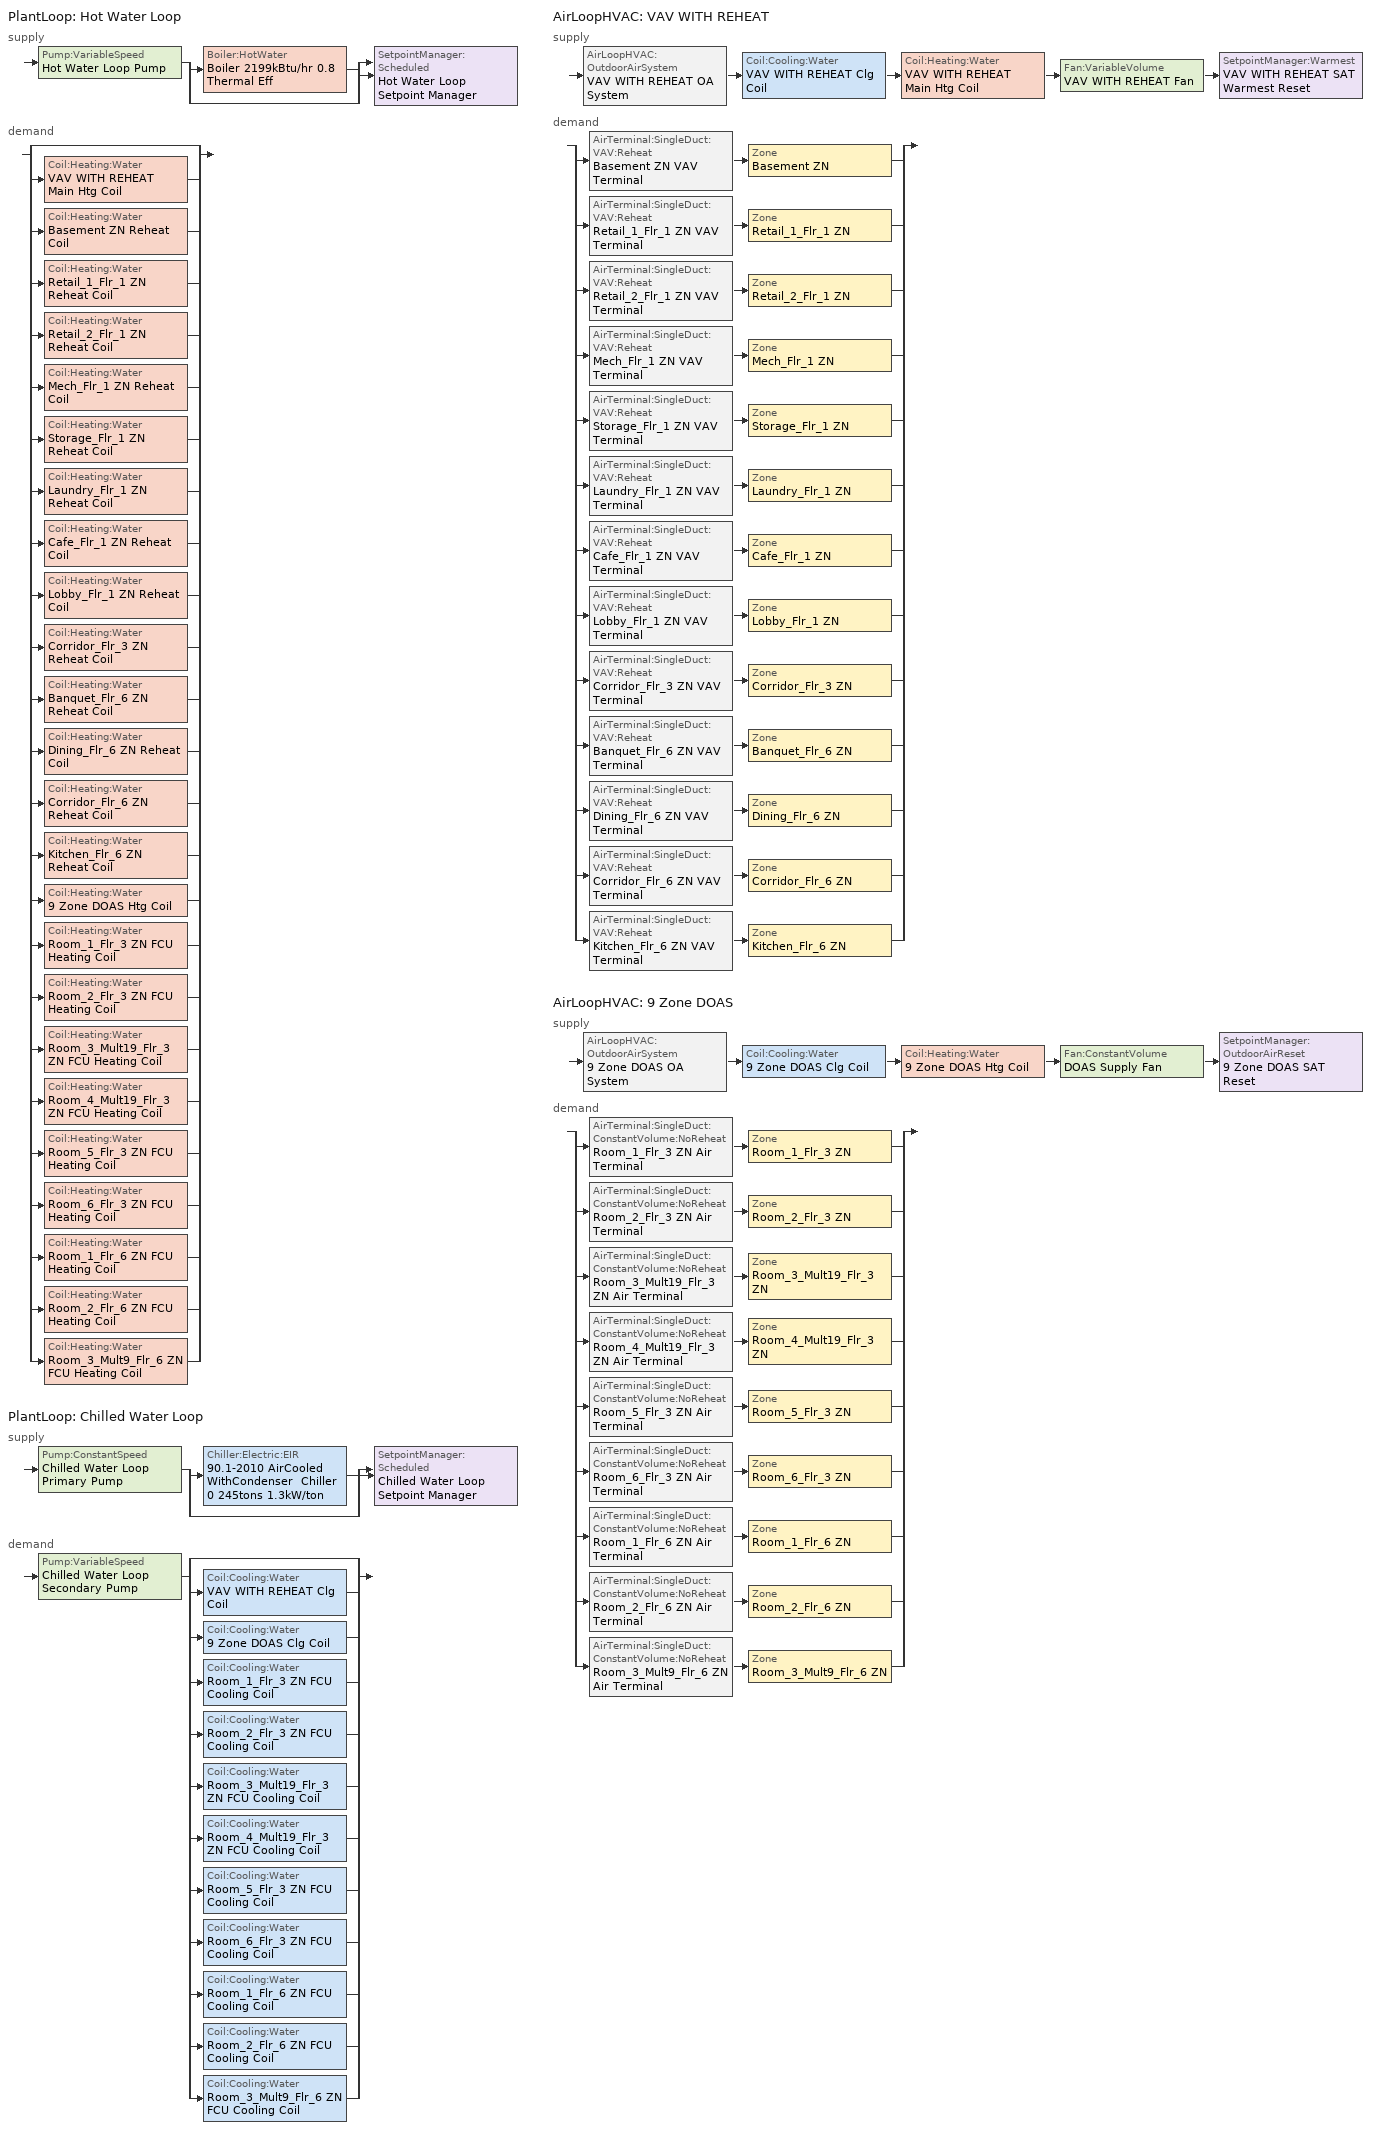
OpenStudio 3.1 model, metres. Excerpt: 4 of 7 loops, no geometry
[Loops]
PlantLoop 'Hot Water Loop'
 supply: Pump:VariableSpeed 'Hot Water Loop Pump' > split
  | Boiler:HotWater 'Boiler 2199kBtu/hr 0.8 Thermal Eff'
  | bypass
  join > SetpointManager:Scheduled 'Hot Water Loop Setpoint Manager'
 demand: split
  | bypass
  | Coil:Heating:Water 'VAV WITH REHEAT Main Htg Coil'
  | Coil:Heating:Water 'Basement ZN Reheat Coil'
  | Coil:Heating:Water 'Retail_1_Flr_1 ZN Reheat Coil'
  | Coil:Heating:Water 'Retail_2_Flr_1 ZN Reheat Coil'
  | Coil:Heating:Water 'Mech_Flr_1 ZN Reheat Coil'
  | Coil:Heating:Water 'Storage_Flr_1 ZN Reheat Coil'
  | Coil:Heating:Water 'Laundry_Flr_1 ZN Reheat Coil'
  | Coil:Heating:Water 'Cafe_Flr_1 ZN Reheat Coil'
  | Coil:Heating:Water 'Lobby_Flr_1 ZN Reheat Coil'
  | Coil:Heating:Water 'Corridor_Flr_3 ZN Reheat Coil'
  | Coil:Heating:Water 'Banquet_Flr_6 ZN Reheat Coil'
  | Coil:Heating:Water 'Dining_Flr_6 ZN Reheat Coil'
  | Coil:Heating:Water 'Corridor_Flr_6 ZN Reheat Coil'
  | Coil:Heating:Water 'Kitchen_Flr_6 ZN Reheat Coil'
  | Coil:Heating:Water '9 Zone DOAS Htg Coil'
  | Coil:Heating:Water 'Room_1_Flr_3 ZN FCU Heating Coil'
  | Coil:Heating:Water 'Room_2_Flr_3 ZN FCU Heating Coil'
  | Coil:Heating:Water 'Room_3_Mult19_Flr_3 ZN FCU Heating Coil'
  | Coil:Heating:Water 'Room_4_Mult19_Flr_3 ZN FCU Heating Coil'
  | Coil:Heating:Water 'Room_5_Flr_3 ZN FCU Heating Coil'
  | Coil:Heating:Water 'Room_6_Flr_3 ZN FCU Heating Coil'
  | Coil:Heating:Water 'Room_1_Flr_6 ZN FCU Heating Coil'
  | Coil:Heating:Water 'Room_2_Flr_6 ZN FCU Heating Coil'
  | Coil:Heating:Water 'Room_3_Mult9_Flr_6 ZN FCU Heating Coil'
PlantLoop 'Chilled Water Loop'
 supply: Pump:ConstantSpeed 'Chilled Water Loop Primary Pump' > split
  | Chiller:Electric:EIR '90.1-2010 AirCooled WithCondenser  Chiller 0 245tons 1.3kW/ton'
  | bypass
  join > SetpointManager:Scheduled 'Chilled Water Loop Setpoint Manager'
 demand: Pump:VariableSpeed 'Chilled Water Loop Secondary Pump' > split
  | bypass
  | Coil:Cooling:Water 'VAV WITH REHEAT Clg Coil'
  | Coil:Cooling:Water '9 Zone DOAS Clg Coil'
  | Coil:Cooling:Water 'Room_1_Flr_3 ZN FCU Cooling Coil'
  | Coil:Cooling:Water 'Room_2_Flr_3 ZN FCU Cooling Coil'
  | Coil:Cooling:Water 'Room_3_Mult19_Flr_3 ZN FCU Cooling Coil'
  | Coil:Cooling:Water 'Room_4_Mult19_Flr_3 ZN FCU Cooling Coil'
  | Coil:Cooling:Water 'Room_5_Flr_3 ZN FCU Cooling Coil'
  | Coil:Cooling:Water 'Room_6_Flr_3 ZN FCU Cooling Coil'
  | Coil:Cooling:Water 'Room_1_Flr_6 ZN FCU Cooling Coil'
  | Coil:Cooling:Water 'Room_2_Flr_6 ZN FCU Cooling Coil'
  | Coil:Cooling:Water 'Room_3_Mult9_Flr_6 ZN FCU Cooling Coil'
AirLoopHVAC 'VAV WITH REHEAT'
 supply: AirLoopHVAC:OutdoorAirSystem 'VAV WITH REHEAT OA System' > Coil:Cooling:Water 'VAV WITH REHEAT Clg Coil' > Coil:Heating:Water 'VAV WITH REHEAT Main Htg Coil' > Fan:VariableVolume 'VAV WITH REHEAT Fan' > SetpointManager:Warmest 'VAV WITH REHEAT SAT Warmest Reset'
 demand: split
  | AirTerminal:SingleDuct:VAV:Reheat 'Basement ZN VAV Terminal' > Zone 'Basement ZN'
  | AirTerminal:SingleDuct:VAV:Reheat 'Retail_1_Flr_1 ZN VAV Terminal' > Zone 'Retail_1_Flr_1 ZN'
  | AirTerminal:SingleDuct:VAV:Reheat 'Retail_2_Flr_1 ZN VAV Terminal' > Zone 'Retail_2_Flr_1 ZN'
  | AirTerminal:SingleDuct:VAV:Reheat 'Mech_Flr_1 ZN VAV Terminal' > Zone 'Mech_Flr_1 ZN'
  | AirTerminal:SingleDuct:VAV:Reheat 'Storage_Flr_1 ZN VAV Terminal' > Zone 'Storage_Flr_1 ZN'
  | AirTerminal:SingleDuct:VAV:Reheat 'Laundry_Flr_1 ZN VAV Terminal' > Zone 'Laundry_Flr_1 ZN'
  | AirTerminal:SingleDuct:VAV:Reheat 'Cafe_Flr_1 ZN VAV Terminal' > Zone 'Cafe_Flr_1 ZN'
  | AirTerminal:SingleDuct:VAV:Reheat 'Lobby_Flr_1 ZN VAV Terminal' > Zone 'Lobby_Flr_1 ZN'
  | AirTerminal:SingleDuct:VAV:Reheat 'Corridor_Flr_3 ZN VAV Terminal' > Zone 'Corridor_Flr_3 ZN'
  | AirTerminal:SingleDuct:VAV:Reheat 'Banquet_Flr_6 ZN VAV Terminal' > Zone 'Banquet_Flr_6 ZN'
  | AirTerminal:SingleDuct:VAV:Reheat 'Dining_Flr_6 ZN VAV Terminal' > Zone 'Dining_Flr_6 ZN'
  | AirTerminal:SingleDuct:VAV:Reheat 'Corridor_Flr_6 ZN VAV Terminal' > Zone 'Corridor_Flr_6 ZN'
  | AirTerminal:SingleDuct:VAV:Reheat 'Kitchen_Flr_6 ZN VAV Terminal' > Zone 'Kitchen_Flr_6 ZN'
AirLoopHVAC '9 Zone DOAS'
 supply: AirLoopHVAC:OutdoorAirSystem '9 Zone DOAS OA System' > Coil:Cooling:Water '9 Zone DOAS Clg Coil' > Coil:Heating:Water '9 Zone DOAS Htg Coil' > Fan:ConstantVolume 'DOAS Supply Fan' > SetpointManager:OutdoorAirReset '9 Zone DOAS SAT Reset'
 demand: split
  | AirTerminal:SingleDuct:ConstantVolume:NoReheat 'Room_1_Flr_3 ZN Air Terminal' > Zone 'Room_1_Flr_3 ZN'
  | AirTerminal:SingleDuct:ConstantVolume:NoReheat 'Room_2_Flr_3 ZN Air Terminal' > Zone 'Room_2_Flr_3 ZN'
  | AirTerminal:SingleDuct:ConstantVolume:NoReheat 'Room_3_Mult19_Flr_3 ZN Air Terminal' > Zone 'Room_3_Mult19_Flr_3 ZN'
  | AirTerminal:SingleDuct:ConstantVolume:NoReheat 'Room_4_Mult19_Flr_3 ZN Air Terminal' > Zone 'Room_4_Mult19_Flr_3 ZN'
  | AirTerminal:SingleDuct:ConstantVolume:NoReheat 'Room_5_Flr_3 ZN Air Terminal' > Zone 'Room_5_Flr_3 ZN'
  | AirTerminal:SingleDuct:ConstantVolume:NoReheat 'Room_6_Flr_3 ZN Air Terminal' > Zone 'Room_6_Flr_3 ZN'
  | AirTerminal:SingleDuct:ConstantVolume:NoReheat 'Room_1_Flr_6 ZN Air Terminal' > Zone 'Room_1_Flr_6 ZN'
  | AirTerminal:SingleDuct:ConstantVolume:NoReheat 'Room_2_Flr_6 ZN Air Terminal' > Zone 'Room_2_Flr_6 ZN'
  | AirTerminal:SingleDuct:ConstantVolume:NoReheat 'Room_3_Mult9_Flr_6 ZN Air Terminal' > Zone 'Room_3_Mult9_Flr_6 ZN'
[Sizing:Zone] Zone Cooling Design Supply Air Temperature Input Method=SupplyAirTemperature; Zone Cooling Design Supply Air Temperature {C}=12.7778; Zone Cooling Design Supply Air Temperature Difference {deltaC}=11.11; Zone Heating Design Supply Air Temperature Input Method=SupplyAirTemperature; Zone Heating Design Supply Air Temperature {C}=40; Zone Heating Design Supply Air Temperature Difference {deltaC}=11.11; Zone Cooling Design Supply Air Humidity Ratio {kg-H2O/kg-air}=0.0085; Zone Heating Design Supply Air Humidity Ratio {kg-H2O/kg-air}=0.008; Heating Design Air Flow Method=DesignDay
Name | Cooling Design Air Flow Method | Account for Dedicated Outdoor Air System | Dedicated Outdoor Air System Control Strategy | Dedicated Outdoor Air Low Setpoint Temperature for Design {C} | Dedicated Outdoor Air High Setpoint Temperature for Design {C} | Cooling Minimum Air Flow {m3/s}
Banquet_Flr_6 ZN; Cafe_Flr_1 ZN; Corridor_Flr_3 ZN; Corridor_Flr_6 ZN; Dining_Flr_6 ZN; Lobby_Flr_1 ZN; Mech_Flr_1 ZN; Retail_1_Flr_1 ZN; Retail_2_Flr_1 ZN; Storage_Flr_1 ZN | DesignDayWithLimit | No | NeutralSupplyAir | autosize | autosize
Laundry_Flr_1 ZN | DesignDayWithLimit | No | NeutralSupplyAir | autosize | autosize | 0.235679
Room_1_Flr_3 ZN; Room_1_Flr_6 ZN; Room_2_Flr_3 ZN; Room_2_Flr_6 ZN; Room_3_Mult19_Flr_3 ZN; Room_3_Mult9_Flr_6 ZN; Room_4_Mult19_Flr_3 ZN; Room_5_Flr_3 ZN; Room_6_Flr_3 ZN | DesignDay | Yes | ColdSupplyAir | 12.7778 | 15.5556
[Zone equipment]
Banquet_Flr_6 ZN: Banquet_Flr_6 ZN VAV Terminal, Banquet_Flr_6 Exhaust Fan
Basement ZN: Basement ZN VAV Terminal
Cafe_Flr_1 ZN: Cafe_Flr_1 ZN VAV Terminal
Corridor_Flr_3 ZN: Corridor_Flr_3 ZN VAV Terminal
Corridor_Flr_6 ZN: Corridor_Flr_6 ZN VAV Terminal
Dining_Flr_6 ZN: Dining_Flr_6 ZN VAV Terminal, Dining_Flr_6 Exhaust Fan
Kitchen_Flr_6 ZN: Kitchen_Flr_6 ZN VAV Terminal, Kitchen_Flr_6 Exhaust Fan
Laundry_Flr_1 ZN: Laundry_Flr_1 ZN VAV Terminal, Laundry_Flr_1 Exhaust Fan
Lobby_Flr_1 ZN: Lobby_Flr_1 ZN VAV Terminal
Mech_Flr_1 ZN: Mech_Flr_1 ZN VAV Terminal
Retail_1_Flr_1 ZN: Retail_1_Flr_1 ZN VAV Terminal
Retail_2_Flr_1 ZN: Retail_2_Flr_1 ZN VAV Terminal
Room_1_Flr_3 ZN: Room_1_Flr_3 ZN Air Terminal, Room_1_Flr_3 ZN FCU
Room_1_Flr_6 ZN: Room_1_Flr_6 ZN Air Terminal, Room_1_Flr_6 ZN FCU
Room_2_Flr_3 ZN: Room_2_Flr_3 ZN Air Terminal, Room_2_Flr_3 ZN FCU
Room_2_Flr_6 ZN: Room_2_Flr_6 ZN Air Terminal, Room_2_Flr_6 ZN FCU
Room_3_Mult19_Flr_3 ZN: Room_3_Mult19_Flr_3 ZN Air Terminal, Room_3_Mult19_Flr_3 ZN FCU
Room_3_Mult9_Flr_6 ZN: Room_3_Mult9_Flr_6 ZN Air Terminal, Room_3_Mult9_Flr_6 ZN FCU
Room_4_Mult19_Flr_3 ZN: Room_4_Mult19_Flr_3 ZN Air Terminal, Room_4_Mult19_Flr_3 ZN FCU
Room_5_Flr_3 ZN: Room_5_Flr_3 ZN Air Terminal, Room_5_Flr_3 ZN FCU
Room_6_Flr_3 ZN: Room_6_Flr_3 ZN Air Terminal, Room_6_Flr_3 ZN FCU
Storage_Flr_1 ZN: Storage_Flr_1 ZN VAV Terminal
[PlantLoop] Glycol Concentration=0; Plant Loop Volume {m3}=Autocalculate; Load Distribution Scheme=Optimal
Name | Fluid Type | Minimum Loop Temperature {C} | Maximum Loop Temperature {C} | Common Pipe Simulation
Hot Water Loop | Water | 10
Chilled Water Loop |  | 1 | 40 | CommonPipe
[Sizing:Plant] Sizing Option=NonCoincident; Zone Timesteps in Averaging Window=1; Coincident Sizing Factor Mode=None
Name | Loop Type | Design Loop Exit Temperature {C} | Loop Design Temperature Difference {deltaC}
Hot Water Loop | Heating | 60 | 11.1111
Chilled Water Loop | Cooling | 6.66667 | 6.66667
[SetpointManager:Scheduled] Control Variable=Temperature
Name | Schedule | Setpoint Node or NodeList
Hot Water Loop Setpoint Manager | Hot Water Loop Temp - 140F | Hot Water Loop Supply Outlet Node
Chilled Water Loop Setpoint Manager | Chilled Water Loop Temp - 44F | Chilled Water Loop Supply Outlet Node
[Pump:VariableSpeed] Pump Control Type=Intermittent; Skin Loss Radiative Fraction=0.5; Design Power Sizing Method=PowerPerFlowPerPressure; Design Electric Power per Unit Flow Rate {W/(m3/s)}=348701.1; Design Shaft Power per Unit Flow Rate per Unit Head {W-s/m3-Pa}=1.28205; Design Minimum Flow Rate Fraction=0
Name | Rated Pump Head {Pa} | Motor Efficiency | Fraction of Motor Inefficiencies to Fluid Stream | Coefficient 1 of the Part Load Performance Curve | Coefficient 2 of the Part Load Performance Curve | Coefficient 3 of the Part Load Performance Curve | Coefficient 4 of the Part Load Performance Curve
Hot Water Loop Pump | 179344 | 0.895
Chilled Water Loop Secondary Pump | 134508 | 0.917 | 0 | 0 | 0.0205 | 0.4101 | 0.5753
[Boiler:HotWater]
Boiler 2199kBtu/hr 0.8 Thermal Eff: Fuel Type=NaturalGas; Nominal Thermal Efficiency=0.8; Efficiency Curve Temperature Evaluation Variable=LeavingBoiler; Normalized Boiler Efficiency Curve=Boiler with No Minimum Turndown; Minimum Part Load Ratio=0; Maximum Part Load Ratio=1.2; Optimum Part Load Ratio=1; Water Outlet Upper Temperature Limit {C}=95; Boiler Flow Mode=LeavingSetpointModulated; Parasitic Electric Load {W}=0; Sizing Factor=1.2
[Pump:ConstantSpeed]
Chilled Water Loop Primary Pump: Rated Flow Rate {m3/s}=autosize; Rated Pump Head {Pa}=44836; Rated Power Consumption {W}=autosize; Motor Efficiency=0.895; Fraction of Motor Inefficiencies to Fluid Stream=0; Pump Control Type=Intermittent; Design Power Sizing Method=PowerPerFlowPerPressure; Design Electric Power per Unit Flow Rate {W/(m3/s)}=348701.1; Design Shaft Power per Unit Flow Rate per Unit Head {W-s/m3-Pa}=1.28205
[Chiller:Electric:EIR]
90.1-2010 AirCooled WithCondenser  Chiller 0 245tons 1.3kW/ton: Reference Capacity {W}=Autosize; Reference COP {W/W}=2.80239; Reference Leaving Chilled Water Temperature {C}=6.66667; Reference Entering Condenser Fluid Temperature {C}=35; Reference Chilled Water Flow Rate {m3/s}=Autosize; Cooling Capacity Function of Temperature Curve=AirCooled_Chiller_2010_PathA_CAPFT; Electric Input to Cooling Output Ratio Function of Temperature Curve=AirCooled_Chiller_2010_PathA_EIRFT; Electric Input to Cooling Output Ratio Function of Part Load Ratio Curve=AirCooled_Chiller_AllCapacities_2004_2010_EIRFPLR; Minimum Part Load Ratio=0.15; Maximum Part Load Ratio=1; Optimum Part Load Ratio=1; Minimum Unloading Ratio=0.25; Condenser Type=AirCooled; Leaving Chilled Water Lower Temperature Limit {C}=2.22222; Chiller Flow Mode=ConstantFlow; Design Heat Recovery Water Flow Rate {m3/s}=Autosize; Sizing Factor=1; Basin Heater Capacity {W/K}=0; Basin Heater Setpoint Temperature {C}=10; Condenser Heat Recovery Relative Capacity Fraction=1
[AirLoopHVAC] Availability Schedule=HotelLarge HVACOperationSchd; Design Supply Air Flow Rate {m3/s}=autosize; Design Return Air Flow Fraction of Supply Air Flow=1
VAV WITH REHEAT; 9 Zone DOAS
[Sizing:System] Preheat Design Humidity Ratio {kg-H2O/kg-Air}=0.008; Precool Design Humidity Ratio {kg-H2O/kg-Air}=0.008; Central Cooling Design Supply Air Temperature {C}=12.7778; Sizing Option=Coincident; Central Cooling Design Supply Air Humidity Ratio {kg-H2O/kg-Air}=0.0085; Central Heating Design Supply Air Humidity Ratio {kg-H2O/kg-Air}=0.008; Cooling Design Air Flow Method=DesignDay; Cooling Design Air Flow Rate {m3/s}=0; Heating Design Air Flow Method=DesignDay; Heating Design Air Flow Rate {m3/s}=0; System Outdoor Air Method=ZoneSum; Zone Maximum Outdoor Air Fraction=1; Cooling Supply Air Flow Rate Per Floor Area {m3/s-m2}=0.00996765; Cooling Fraction of Autosized Cooling Supply Air Flow Rate=1; Cooling Supply Air Flow Rate Per Unit Cooling Capacity {m3/s-W}=3.94755e-05; Heating Supply Air Flow Rate Per Floor Area {m3/s-m2}=0.00996765; Heating Fraction of Autosized Heating Supply Air Flow Rate=1; Heating Fraction of Autosized Cooling Supply Air Flow Rate=1; Heating Supply Air Flow Rate Per Unit Heating Capacity {m3/s-W}=3.15882e-05; Cooling Design Capacity Method=CoolingDesignCapacity; Cooling Design Capacity {W}=autosize; Cooling Design Capacity Per Floor Area {W/m2}=234.7; Fraction of Autosized Cooling Design Capacity=1; Heating Design Capacity Method=HeatingDesignCapacity; Heating Design Capacity {W}=autosize; Heating Design Capacity Per Floor Area {W/m2}=157; Fraction of Autosized Heating Design Capacity=1; Central Cooling Capacity Control Method=OnOff
Name | Type of Load to Size On | Design Outdoor Air Flow Rate {m3/s} | Central Heating Maximum System Air Flow Ratio | Preheat Design Temperature {C} | Precool Design Temperature {C} | Central Heating Design Supply Air Temperature {C} | 100% Outdoor Air in Cooling | 100% Outdoor Air in Heating
VAV WITH REHEAT | Sensible | 9.93718 | 0.3 | 7.22222 | 12.7778 | 12.7778 | No | No
9 Zone DOAS | VentilationRequirement | Autosize | 1 | 7 | 12.8 | 15.5556 | Yes | Yes
[Fan:VariableVolume]
VAV WITH REHEAT Fan: Availability Schedule=Always On Discrete; Fan Total Efficiency=0.6175; Pressure Rise {Pa}=1389.92; Maximum Flow Rate {m3/s}=Autosize; Fan Power Minimum Flow Rate Input Method=Fraction; Fan Power Minimum Flow Fraction=0.25; Fan Power Minimum Air Flow Rate {m3/s}=0; Motor Efficiency=0.95; Motor In Airstream Fraction=1; Fan Power Coefficient 1=0.04076; Fan Power Coefficient 2=0.0881; Fan Power Coefficient 3=-0.0729; Fan Power Coefficient 4=0.9437; Fan Power Coefficient 5=0
[Coil:Heating:Water] Availability Schedule=Always On Discrete; Rated Inlet Water Temperature {C}=60; Rated Outlet Water Temperature {C}=48.8889
Name | Rated Inlet Air Temperature {C} | Rated Outlet Air Temperature {C}
VAV WITH REHEAT Main Htg Coil | 7.22222 | 12.7778
Basement ZN Reheat Coil; Retail_1_Flr_1 ZN Reheat Coil; Retail_2_Flr_1 ZN Reheat Coil; Mech_Flr_1 ZN Reheat Coil; Storage_Flr_1 ZN Reheat Coil; Laundry_Flr_1 ZN Reheat Coil; Cafe_Flr_1 ZN Reheat Coil; Lobby_Flr_1 ZN Reheat Coil; Corridor_Flr_3 ZN Reheat Coil; Banquet_Flr_6 ZN Reheat Coil; Dining_Flr_6 ZN Reheat Coil; Corridor_Flr_6 ZN Reheat Coil; Kitchen_Flr_6 ZN Reheat Coil | 12.7778 | 32.2222
9 Zone DOAS Htg Coil | 16.6 | 32.2
Room_1_Flr_3 ZN FCU Heating Coil; Room_2_Flr_3 ZN FCU Heating Coil; Room_3_Mult19_Flr_3 ZN FCU Heating Coil; Room_4_Mult19_Flr_3 ZN FCU Heating Coil; Room_5_Flr_3 ZN FCU Heating Coil; Room_6_Flr_3 ZN FCU Heating Coil; Room_1_Flr_6 ZN FCU Heating Coil; Room_2_Flr_6 ZN FCU Heating Coil; Room_3_Mult9_Flr_6 ZN FCU Heating Coil | 16.6 | 40
[Controller:WaterCoil] Minimum Actuated Flow {m3/s}=0
Name | Water Coil | Action | Controller Convergence Tolerance {deltaC}
VAV WITH REHEAT Main Htg Coil Controller | VAV WITH REHEAT Main Htg Coil | Normal | 0.0001
VAV WITH REHEAT Clg Coil Controller | VAV WITH REHEAT Clg Coil | Reverse
Basement ZN Reheat Coil Controller | Basement ZN Reheat Coil | Normal | 0.0001
Retail_1_Flr_1 ZN Reheat Coil Controller | Retail_1_Flr_1 ZN Reheat Coil | Normal | 0.0001
Retail_2_Flr_1 ZN Reheat Coil Controller | Retail_2_Flr_1 ZN Reheat Coil | Normal | 0.0001
Mech_Flr_1 ZN Reheat Coil Controller | Mech_Flr_1 ZN Reheat Coil | Normal | 0.0001
Storage_Flr_1 ZN Reheat Coil Controller | Storage_Flr_1 ZN Reheat Coil | Normal | 0.0001
Laundry_Flr_1 ZN Reheat Coil Controller | Laundry_Flr_1 ZN Reheat Coil | Normal | 0.0001
Cafe_Flr_1 ZN Reheat Coil Controller | Cafe_Flr_1 ZN Reheat Coil | Normal | 0.0001
Lobby_Flr_1 ZN Reheat Coil Controller | Lobby_Flr_1 ZN Reheat Coil | Normal | 0.0001
Corridor_Flr_3 ZN Reheat Coil Controller | Corridor_Flr_3 ZN Reheat Coil | Normal | 0.0001
Banquet_Flr_6 ZN Reheat Coil Controller | Banquet_Flr_6 ZN Reheat Coil | Normal | 0.0001
Dining_Flr_6 ZN Reheat Coil Controller | Dining_Flr_6 ZN Reheat Coil | Normal | 0.0001
Corridor_Flr_6 ZN Reheat Coil Controller | Corridor_Flr_6 ZN Reheat Coil | Normal | 0.0001
Kitchen_Flr_6 ZN Reheat Coil Controller | Kitchen_Flr_6 ZN Reheat Coil | Normal | 0.0001
9 Zone DOAS Htg Coil Controller | 9 Zone DOAS Htg Coil | Normal | 0.0001
9 Zone DOAS Clg Coil Controller | 9 Zone DOAS Clg Coil | Reverse
Room_1_Flr_3 ZN FCU Cooling Coil Controller | Room_1_Flr_3 ZN FCU Cooling Coil | Reverse
Room_1_Flr_3 ZN FCU Heating Coil Controller | Room_1_Flr_3 ZN FCU Heating Coil | Normal | 0.0001
Room_2_Flr_3 ZN FCU Cooling Coil Controller | Room_2_Flr_3 ZN FCU Cooling Coil | Reverse
Room_2_Flr_3 ZN FCU Heating Coil Controller | Room_2_Flr_3 ZN FCU Heating Coil | Normal | 0.0001
Room_3_Mult19_Flr_3 ZN FCU Cooling Coil Controller | Room_3_Mult19_Flr_3 ZN FCU Cooling Coil | Reverse
Room_3_Mult19_Flr_3 ZN FCU Heating Coil Controller | Room_3_Mult19_Flr_3 ZN FCU Heating Coil | Normal | 0.0001
Room_4_Mult19_Flr_3 ZN FCU Cooling Coil Controller | Room_4_Mult19_Flr_3 ZN FCU Cooling Coil | Reverse
Room_4_Mult19_Flr_3 ZN FCU Heating Coil Controller | Room_4_Mult19_Flr_3 ZN FCU Heating Coil | Normal | 0.0001
Room_5_Flr_3 ZN FCU Cooling Coil Controller | Room_5_Flr_3 ZN FCU Cooling Coil | Reverse
Room_5_Flr_3 ZN FCU Heating Coil Controller | Room_5_Flr_3 ZN FCU Heating Coil | Normal | 0.0001
Room_6_Flr_3 ZN FCU Cooling Coil Controller | Room_6_Flr_3 ZN FCU Cooling Coil | Reverse
Room_6_Flr_3 ZN FCU Heating Coil Controller | Room_6_Flr_3 ZN FCU Heating Coil | Normal | 0.0001
Room_1_Flr_6 ZN FCU Cooling Coil Controller | Room_1_Flr_6 ZN FCU Cooling Coil | Reverse
Room_1_Flr_6 ZN FCU Heating Coil Controller | Room_1_Flr_6 ZN FCU Heating Coil | Normal | 0.0001
Room_2_Flr_6 ZN FCU Cooling Coil Controller | Room_2_Flr_6 ZN FCU Cooling Coil | Reverse
Room_2_Flr_6 ZN FCU Heating Coil Controller | Room_2_Flr_6 ZN FCU Heating Coil | Normal | 0.0001
Room_3_Mult9_Flr_6 ZN FCU Cooling Coil Controller | Room_3_Mult9_Flr_6 ZN FCU Cooling Coil | Reverse
Room_3_Mult9_Flr_6 ZN FCU Heating Coil Controller | Room_3_Mult9_Flr_6 ZN FCU Heating Coil | Normal | 0.0001
[Coil:Cooling:Water] Availability Schedule=Always On Discrete; Design Inlet Water Temperature {C}=Autosize; Heat Exchanger Configuration=CrossFlow
VAV WITH REHEAT Clg Coil; 9 Zone DOAS Clg Coil; Room_1_Flr_3 ZN FCU Cooling Coil; Room_2_Flr_3 ZN FCU Cooling Coil; Room_3_Mult19_Flr_3 ZN FCU Cooling Coil; Room_4_Mult19_Flr_3 ZN FCU Cooling Coil; Room_5_Flr_3 ZN FCU Cooling Coil; Room_6_Flr_3 ZN FCU Cooling Coil; Room_1_Flr_6 ZN FCU Cooling Coil; Room_2_Flr_6 ZN FCU Cooling Coil; Room_3_Mult9_Flr_6 ZN FCU Cooling Coil
[Controller:OutdoorAir] Maximum Outdoor Air Flow Rate {m3/s}=Autosize; Economizer Control Action Type=ModulateFlow; Lockout Type=LockoutWithHeating; Minimum Limit Type=FixedMinimum; Minimum Outdoor Air Schedule=HotelLarge MinOA_MotorizedDamper_Sched; High Humidity Control=No; Heat Recovery Bypass Control Type=BypassWhenWithinEconomizerLimits
Name | Minimum Outdoor Air Flow Rate {m3/s} | Economizer Control Type | Controller Mechanical Ventilation | Minimum Fraction of Outdoor Air Schedule
VAV WITH REHEAT OA Controller | 0 | DifferentialDryBulb | VAV WITH REHEAT Vent Controller
9 Zone DOAS OA Controller | autosize | DifferentialDrybulb | Controller Mechanical Ventilation 1 | HotelLarge FLR_3_DOAS_OAminOAFracSchedule
[Controller:MechanicalVentilation] Availability Schedule=Always On Discrete
Name | System Outdoor Air Method
VAV WITH REHEAT Vent Controller | VentilationRateProcedure
Controller Mechanical Ventilation 1 | ZoneSum
[AirLoopHVAC:OutdoorAirSystem]
Name | Controller
VAV WITH REHEAT OA System | VAV WITH REHEAT OA Controller
9 Zone DOAS OA System | 9 Zone DOAS OA Controller
[AvailabilityManager:NightCycle] Applicability Schedule=Always On Discrete; Control Type=CycleOnAny; Thermostat Tolerance {deltaC}=1
Name | Cycling Run Time {s}
Availability Manager Night Cycle 1 | 1800
Availability Manager Night Cycle 2 | 3600
[AirTerminal:SingleDuct:VAV:Reheat] Availability Schedule=Always On Discrete; Maximum Air Flow Rate {m3/s}=AutoSize; Zone Minimum Air Flow Input Method=Constant; Constant Minimum Air Flow Fraction=0.466534; Fixed Minimum Air Flow Rate {m3/s}=0; Maximum Hot Water or Steam Flow Rate {m3/s}=AutoSize; Minimum Hot Water or Steam Flow Rate {m3/s}=0; Convergence Tolerance=0.001; Damper Heating Action=ReverseWithLimits; Maximum Flow per Zone Floor Area During Reheat {m3/s-m2}=AutoSize; Maximum Flow Fraction During Reheat=0.5; Maximum Reheat Air Temperature {C}=32.2222; Control For Outdoor Air=No
Name | Reheat Coil
Basement ZN VAV Terminal | Basement ZN Reheat Coil
Retail_1_Flr_1 ZN VAV Terminal | Retail_1_Flr_1 ZN Reheat Coil
Retail_2_Flr_1 ZN VAV Terminal | Retail_2_Flr_1 ZN Reheat Coil
Mech_Flr_1 ZN VAV Terminal | Mech_Flr_1 ZN Reheat Coil
Storage_Flr_1 ZN VAV Terminal | Storage_Flr_1 ZN Reheat Coil
Laundry_Flr_1 ZN VAV Terminal | Laundry_Flr_1 ZN Reheat Coil
Cafe_Flr_1 ZN VAV Terminal | Cafe_Flr_1 ZN Reheat Coil
Lobby_Flr_1 ZN VAV Terminal | Lobby_Flr_1 ZN Reheat Coil
Corridor_Flr_3 ZN VAV Terminal | Corridor_Flr_3 ZN Reheat Coil
Banquet_Flr_6 ZN VAV Terminal | Banquet_Flr_6 ZN Reheat Coil
Dining_Flr_6 ZN VAV Terminal | Dining_Flr_6 ZN Reheat Coil
Corridor_Flr_6 ZN VAV Terminal | Corridor_Flr_6 ZN Reheat Coil
Kitchen_Flr_6 ZN VAV Terminal | Kitchen_Flr_6 ZN Reheat Coil
[Fan:ConstantVolume]
DOAS Supply Fan: Availability Schedule=Always On Discrete; Fan Total Efficiency=0.58175; Pressure Rise {Pa}=622.722; Maximum Flow Rate {m3/s}=2.0512; Motor Efficiency=0.895; Motor In Airstream Fraction=1
[SetpointManager:OutdoorAirReset]
9 Zone DOAS SAT Reset: Control Variable=Temperature; Setpoint at Outdoor Low Temperature {C}=15.5556; Outdoor Low Temperature {C}=15.5556; Setpoint at Outdoor High Temperature {C}=12.7778; Outdoor High Temperature {C}=21.1111; Setpoint Node or NodeList=9 Zone DOAS Supply Outlet Node
[AirTerminal:SingleDuct:ConstantVolume:NoReheat] Availability Schedule=Always On Discrete; Maximum Air Flow Rate {m3/s}=AutoSize
Room_1_Flr_3 ZN Air Terminal; Room_2_Flr_3 ZN Air Terminal; Room_3_Mult19_Flr_3 ZN Air Terminal; Room_4_Mult19_Flr_3 ZN Air Terminal; Room_5_Flr_3 ZN Air Terminal; Room_6_Flr_3 ZN Air Terminal; Room_1_Flr_6 ZN Air Terminal; Room_2_Flr_6 ZN Air Terminal; Room_3_Mult9_Flr_6 ZN Air Terminal
[Fan:OnOff] Availability Schedule=Always On Discrete; Fan Total Efficiency=0.1595; Pressure Rise {Pa}=270.9; Maximum Flow Rate {m3/s}=autosize; Motor Efficiency=0.29; Motor In Airstream Fraction=1
Name | Fan Power Ratio Function of Speed Ratio Curve | Fan Efficiency Ratio Function of Speed Ratio Curve
Room_1_Flr_3 ZN Fan Coil fan | Fan On Off Power Curve | Fan On Off Efficiency Curve
Room_2_Flr_3 ZN Fan Coil fan | Fan On Off Power Curve 1 | Fan On Off Efficiency Curve 1
Room_3_Mult19_Flr_3 ZN Fan Coil fan | Fan On Off Power Curve 2 | Fan On Off Efficiency Curve 2
Room_4_Mult19_Flr_3 ZN Fan Coil fan | Fan On Off Power Curve 3 | Fan On Off Efficiency Curve 3
Room_5_Flr_3 ZN Fan Coil fan | Fan On Off Power Curve 4 | Fan On Off Efficiency Curve 4
Room_6_Flr_3 ZN Fan Coil fan | Fan On Off Power Curve 5 | Fan On Off Efficiency Curve 5
Room_1_Flr_6 ZN Fan Coil fan | Fan On Off Power Curve 6 | Fan On Off Efficiency Curve 6
Room_2_Flr_6 ZN Fan Coil fan | Fan On Off Power Curve 7 | Fan On Off Efficiency Curve 7
Room_3_Mult9_Flr_6 ZN Fan Coil fan | Fan On Off Power Curve 8 | Fan On Off Efficiency Curve 8
[ZoneHVAC:FourPipeFanCoil] Availability Schedule=Always On Discrete; Capacity Control Method=CyclingFan; Maximum Supply Air Flow Rate {m3/s}=autosize; Maximum Outdoor Air Flow Rate {m3/s}=0; Maximum Cold Water Flow Rate {m3/s}=autosize; Maximum Hot Water Flow Rate {m3/s}=autosize; Minimum Supply Air Temperature in Cooling Mode {C}=autosize; Maximum Supply Air Temperature in Heating Mode {C}=autosize
Name | Supply Air Fan | Cooling Coil | Heating Coil
Room_1_Flr_3 ZN FCU | Room_1_Flr_3 ZN Fan Coil fan | Room_1_Flr_3 ZN FCU Cooling Coil | Room_1_Flr_3 ZN FCU Heating Coil
Room_2_Flr_3 ZN FCU | Room_2_Flr_3 ZN Fan Coil fan | Room_2_Flr_3 ZN FCU Cooling Coil | Room_2_Flr_3 ZN FCU Heating Coil
Room_3_Mult19_Flr_3 ZN FCU | Room_3_Mult19_Flr_3 ZN Fan Coil fan | Room_3_Mult19_Flr_3 ZN FCU Cooling Coil | Room_3_Mult19_Flr_3 ZN FCU Heating Coil
Room_4_Mult19_Flr_3 ZN FCU | Room_4_Mult19_Flr_3 ZN Fan Coil fan | Room_4_Mult19_Flr_3 ZN FCU Cooling Coil | Room_4_Mult19_Flr_3 ZN FCU Heating Coil
Room_5_Flr_3 ZN FCU | Room_5_Flr_3 ZN Fan Coil fan | Room_5_Flr_3 ZN FCU Cooling Coil | Room_5_Flr_3 ZN FCU Heating Coil
Room_6_Flr_3 ZN FCU | Room_6_Flr_3 ZN Fan Coil fan | Room_6_Flr_3 ZN FCU Cooling Coil | Room_6_Flr_3 ZN FCU Heating Coil
Room_1_Flr_6 ZN FCU | Room_1_Flr_6 ZN Fan Coil fan | Room_1_Flr_6 ZN FCU Cooling Coil | Room_1_Flr_6 ZN FCU Heating Coil
Room_2_Flr_6 ZN FCU | Room_2_Flr_6 ZN Fan Coil fan | Room_2_Flr_6 ZN FCU Cooling Coil | Room_2_Flr_6 ZN FCU Heating Coil
Room_3_Mult9_Flr_6 ZN FCU | Room_3_Mult9_Flr_6 ZN Fan Coil fan | Room_3_Mult9_Flr_6 ZN FCU Cooling Coil | Room_3_Mult9_Flr_6 ZN FCU Heating Coil
[Refrigeration:Compressor] Refrigeration Compressor Power Curve=Old_Low_Temp_Comp_Pwr_Curve; Refrigeration Compressor Capacity Curve=Old_Low_Temp_Comp_Cap_Curve; Rated Return Gas Temperature {C}=18.3; Rated Subcooling {deltaC}=0
Refrigeration Compressor 1; Refrigeration Compressor 2; Refrigeration Compressor 3; Refrigeration Compressor 4; Refrigeration Compressor 5; Refrigeration Compressor 6; Refrigeration Compressor 7; Refrigeration Compressor 8; Refrigeration Compressor 9; Refrigeration Compressor 10; Refrigeration Compressor 11; Refrigeration Compressor 12; Refrigeration Compressor 13; Refrigeration Compressor 14; Refrigeration Compressor 15; Refrigeration Compressor 16; Refrigeration Compressor 17; Refrigeration Compressor 18; Refrigeration Compressor 19; Refrigeration Compressor 20
[EnergyManagementSystem:Sensor]
Name | Output Variable or Output Meter | Output Variable or Output Meter Index Key
Facility_Int_LTG | InteriorLights:Electricity
Mains_Water_Temp_Sen | Site Mains Water Temperature | Environment
OAT | Site Outdoor Air Drybulb Temperature | Environment
[EnergyManagementSystem:Program]
Transformer_Load_Prog: SET Wired_LTG = Facility_Int_LTG*0.0352
Mains_Water_Prg: SET Mains_Water_Temp_Act = Mains_Water_Temp_Sen
VAVWITHREHEATOptimumStartProg0: IF DaylightSavings==0 && DayOfWeek>1 && Hour==5 && OAT<23.9 && OAT>1.7; SET VAVWITHREHEATClgSch0 = 29.4; SET VAVWITHREHEATHtgSch0 = 15.6; ELSEIF DaylightSavings==0 && DayOfWeek==1 && Hour==7 && OAT<23.9 && OAT>1.7; SET VAVWITHREHEATClgSch0 = 29.4; SET VAVWITHREHEATHtgSch0 = 15.6; ELSEIF DaylightSavings==1 && DayOfWeek>1 && Hour==4 && OAT<23.9 && OAT>1.7; SET VAVWITHREHEATClgSch0 = 29.4; SET VAVWITHREHEATHtgSch0 = 15.6; ELSEIF DaylightSavings==1 && DayOfWeek==1 && Hour==6 && OAT<23.9 && OAT>1.7; SET VAVWITHREHEATClgSch0 = 29.4; SET VAVWITHREHEATHtgSch0 = 15.6; ELSE; SET VAVWITHREHEATClgSch0 = NULL; SET VAVWITHREHEATHtgSch0 = NULL; ENDIF
[EnergyManagementSystem:ProgramCallingManager]
Transformer_Load_Prog_Manager: AfterPredictorAfterHVACManagers; Transformer_Load_Prog
Mains_Water_Prg_Mgr: BeginTimestepBeforePredictor; Mains_Water_Prg
VAVWITHREHEATOptimumStartCallingManager0: BeginTimestepBeforePredictor; VAVWITHREHEATOptimumStartProg0
[EnergyManagementSystem:OutputVariable]
Wired_LTG: EMS Variable=Wired_LTG; Type of Data in Variable=Summed; Update Frequency=ZoneTimeStep; Units=J
[ElectricLoadCenter:Transformer]
Transformer_1: Availability Schedule=Always On Discrete; Transformer Usage=PowerInFromGrid; Rated Capacity {VA}=150000; Phase=3; Conductor Material=Aluminum; Full Load Temperature Rise {C}=150; Fraction of Eddy Current Losses=0.1; Performance Input Method=NominalEfficiency; Nameplate Efficiency=0.983; Per Unit Load for Nameplate Efficiency=0.35; Reference Temperature for Nameplate Efficiency {C}=75; Consider Transformer Loss for Utility Cost=Yes; Meter Name 1=Wired_LTG_Electricity; Meter Name 2=InteriorEquipment:Electricity
[Fan:ZoneExhaust] Fan Total Efficiency=0.0660786; Pressure Rise {Pa}=124.544; System Availability Manager Coupling Mode=Decoupled
Name | Availability Schedule | Maximum Flow Rate {m3/s} | Balanced Exhaust Fraction Schedule
Banquet_Flr_6 Exhaust Fan; Dining_Flr_6 Exhaust Fan | HotelLarge Kitchen_Exhaust_SCH | 0.480174
Kitchen_Flr_6 Exhaust Fan | HotelLarge Kitchen_Exhaust_SCH | 1.88779 | HotelLarge Kitchen Exhaust Fan Balanced Exhaust Fraction Schedule
Laundry_Flr_1 Exhaust Fan | HotelLarge Hours_of_operation | 0.235974
[EnergyManagementSystem:Actuator] Actuated Component Control Type=Schedule Value
Name | Actuated Component | Actuated Component Type
Mains_Water_Temp_Act | Mains Water Temperature | Schedule:Constant
VAVWITHREHEATHtgSch0 | HotelLarge HTGSETP_SCH | Schedule:Year
VAVWITHREHEATClgSch0 | HotelLarge CLGSETP_SCH | Schedule:Year
[HeatExchanger:AirToAir:SensibleAndLatent]
9 Zone DOAS ERV: Availability Schedule=Always On Discrete; Nominal Supply Air Flow Rate {m3/s}=autosize; Sensible Effectiveness at 100% Heating Air Flow=0.7; Latent Effectiveness at 100% Heating Air Flow=0.6; Sensible Effectiveness at 75% Heating Air Flow=0.7; Latent Effectiveness at 75% Heating Air Flow=0.6; Sensible Effectiveness at 100% Cooling Air Flow=0.75; Latent Effectiveness at 100% Cooling Air Flow=0.6; Sensible Effectiveness at 75% Cooling Air Flow=0.75; Latent Effectiveness at 75% Cooling Air Flow=0.6; Nominal Electric Power {W}=1521.67; Supply Air Outlet Temperature Control=No; Heat Exchanger Type=Rotary; Frost Control Type=ExhaustOnly; Threshold Temperature {C}=-23.3; Initial Defrost Time Fraction=0.167; Rate of Defrost Time Fraction Increase {1/K}=1.44; Economizer Lockout=Yes
[SetpointManager:OutdoorAirPretreat]
Setpoint Manager Outdoor Air Pretreat 1: Minimum Setpoint Temperature {C}=-99; Maximum Setpoint Temperature {C}=99; Minimum Setpoint Humidity Ratio {kgWater/kgDryAir}=1e-05; Maximum Setpoint Humidity Ratio {kgWater/kgDryAir}=1; Setpoint Node or NodeList=9 Zone DOAS ERV Primary Outlet Air Node
[SetpointManager:Warmest]
VAV WITH REHEAT SAT Warmest Reset: Control Variable=Temperature; Minimum Setpoint Temperature {C}=12.7778; Maximum Setpoint Temperature {C}=15.5556; Strategy=MaximumTemperature; Setpoint Node or NodeList=VAV WITH REHEAT Supply Outlet Node
[Schedule:Constant]
Name | Value
Always On Discrete | 1
Mains Water Temperature | 10
[Schedule:Ruleset]
Name | Default Day Schedule | Summer Design Day Schedule | Winter Design Day Schedule
HotelLarge HTGSETP_SCH | HotelLarge HTGSETP_SCH Default | HotelLarge HTGSETP_SCH Summer Design Day | HotelLarge HTGSETP_SCH Winter Design Day
HotelLarge CLGSETP_SCH | HotelLarge CLGSETP_SCH Default | HotelLarge CLGSETP_SCH Summer Design Day | HotelLarge CLGSETP_SCH Winter Design Day
Hot Water Loop Temp - 140F | Hot Water Loop Temp - 140F Default
Chilled Water Loop Temp - 44F | Chilled Water Loop Temp - 44F Default
HotelLarge HVACOperationSchd | HotelLarge HVACOperationSchd Default | HotelLarge HVACOperationSchd Summer Design Day | HotelLarge HVACOperationSchd Winter Design Day
HotelLarge MinOA_MotorizedDamper_Sched | HotelLarge MinOA_MotorizedDamper_Sched Default | HotelLarge MinOA_MotorizedDamper_Sched Summer Design Day | HotelLarge MinOA_MotorizedDamper_Sched Winter Design Day
HotelLarge FLR_3_DOAS_OAminOAFracSchedule | HotelLarge FLR_3_DOAS_OAminOAFracSchedule Default | HotelLarge FLR_3_DOAS_OAminOAFracSchedule Summer Design Day | HotelLarge FLR_3_DOAS_OAminOAFracSchedule Winter Design Day
HotelLarge Kitchen_Exhaust_SCH | HotelLarge Kitchen_Exhaust_SCH Default | HotelLarge Kitchen_Exhaust_SCH Summer Design Day | HotelLarge Kitchen_Exhaust_SCH Winter Design Day
HotelLarge Kitchen Exhaust Fan Balanced Exhaust Fraction Schedule | HotelLarge Kitchen Exhaust Fan Balanced Exhaust Fraction Schedule Default | HotelLarge Kitchen Exhaust Fan Balanced Exhaust Fraction Schedule Summer Design Day | HotelLarge Kitchen Exhaust Fan Balanced Exhaust Fraction Schedule Winter Design Day
HotelLarge Hours_of_operation | HotelLarge Hours_of_operation Default | HotelLarge Hours_of_operation Summer Design Day | HotelLarge Hours_of_operation Winter Design Day
[Schedule:Day]
HotelLarge HTGSETP_SCH Default; HotelLarge HTGSETP_SCH Winter Design Day; HotelLarge HTGSETP_SCH Summer Design Day: 24, 0, 21
HotelLarge CLGSETP_SCH Default; HotelLarge CLGSETP_SCH Winter Design Day; HotelLarge CLGSETP_SCH Summer Design Day: 24, 0, 24
Hot Water Loop Temp - 140F Default: 24, 0, 60
Chilled Water Loop Temp - 44F Default: 24, 0, 6.66667
HotelLarge HVACOperationSchd Default; HotelLarge HVACOperationSchd Winter Design Day; HotelLarge HVACOperationSchd Summer Design Day; HotelLarge MinOA_MotorizedDamper_Sched Default; HotelLarge MinOA_MotorizedDamper_Sched Winter Design Day; HotelLarge MinOA_MotorizedDamper_Sched Summer Design Day; HotelLarge FLR_3_DOAS_OAminOAFracSchedule Default; HotelLarge FLR_3_DOAS_OAminOAFracSchedule Winter Design Day; HotelLarge FLR_3_DOAS_OAminOAFracSchedule Summer Design Day; HotelLarge Hours_of_operation Default; HotelLarge Hours_of_operation Winter Design Day; HotelLarge Hours_of_operation Summer Design Day: 24, 0, 1
HotelLarge Kitchen_Exhaust_SCH Default; HotelLarge Kitchen_Exhaust_SCH Winter Design Day; HotelLarge Kitchen_Exhaust_SCH Summer Design Day: 7, 0, 0, 24, 0, 1
HotelLarge Kitchen Exhaust Fan Balanced Exhaust Fraction Schedule Default; HotelLarge Kitchen Exhaust Fan Balanced Exhaust Fraction Schedule Winter Design Day; HotelLarge Kitchen Exhaust Fan Balanced Exhaust Fraction Schedule Summer Design Day: 7, 0, 0, 24, 0, 0.508715
[Curve:Exponent] Coefficient1 Constant=1; Coefficient2 Constant=0; Coefficient3 Constant=0; Minimum Value of x=0; Maximum Value of x=1
Fan On Off Power Curve; Fan On Off Power Curve 1; Fan On Off Power Curve 2; Fan On Off Power Curve 3; Fan On Off Power Curve 4; Fan On Off Power Curve 5; Fan On Off Power Curve 6; Fan On Off Power Curve 7; Fan On Off Power Curve 8
[Curve:Cubic] Minimum Value of x=0
Name | Coefficient1 Constant | Coefficient2 x | Coefficient3 x**2 | Coefficient4 x**3 | Maximum Value of x
Fan On Off Efficiency Curve; Fan On Off Efficiency Curve 1; Fan On Off Efficiency Curve 2; Fan On Off Efficiency Curve 3; Fan On Off Efficiency Curve 4; Fan On Off Efficiency Curve 5; Fan On Off Efficiency Curve 6; Fan On Off Efficiency Curve 7; Fan On Off Efficiency Curve 8 | 1 | 0 | 0 | 0 | 1
Boiler with No Minimum Turndown | 0.7463 | 1.3196 | -2.2154 | 1.1674 | 1.3
[Curve:Bicubic] Minimum Value of x=-40; Maximum Value of x=-17.8; Minimum Value of y=4.4; Maximum Value of y=54.4
Name | Coefficient1 Constant | Coefficient2 x | Coefficient3 x**2 | Coefficient4 y | Coefficient5 y**2 | Coefficient6 x*y | Coefficient7 x**3 | Coefficient8 y**3 | Coefficient9 x**2*y | Coefficient10 x*y**2
Old_Low_Temp_Comp_Pwr_Curve | 29669.3 | 1027.63 | 18.1066 | -442.2 | 11.1335 | -20.3805 | 0.139981 | -0.0588669 | -0.218452 | 0.203858
Old_Low_Temp_Comp_Cap_Curve | 170752 | 6102.9 | 78.262 | -2959.43 | 19.7877 | -90.9581 | 0.435965 | -0.0411577 | -0.608846 | 0.459133
[Curve:Biquadratic] Minimum Value of x=5; Maximum Value of x=10; Minimum Value of y=12.7; Maximum Value of y=51.67
Name | Coefficient1 Constant | Coefficient2 x | Coefficient3 x**2 | Coefficient4 y | Coefficient5 y**2 | Coefficient6 x*y
AirCooled_Chiller_2010_PathA_CAPFT | 1.04338 | 0.0407073 | 0.0004506 | -0.0041514 | -8.86e-05 | -0.0003467
AirCooled_Chiller_2010_PathA_EIRFT | 0.596191 | -0.0099496 | 0.0007888 | 0.0004506 | 0.0004875 | -0.0007623
[Curve:Quadratic]
AirCooled_Chiller_AllCapacities_2004_2010_EIRFPLR: Coefficient1 Constant=0.141; Coefficient2 x=0.655; Coefficient3 x**2=0.203; Minimum Value of x=0; Maximum Value of x=1
